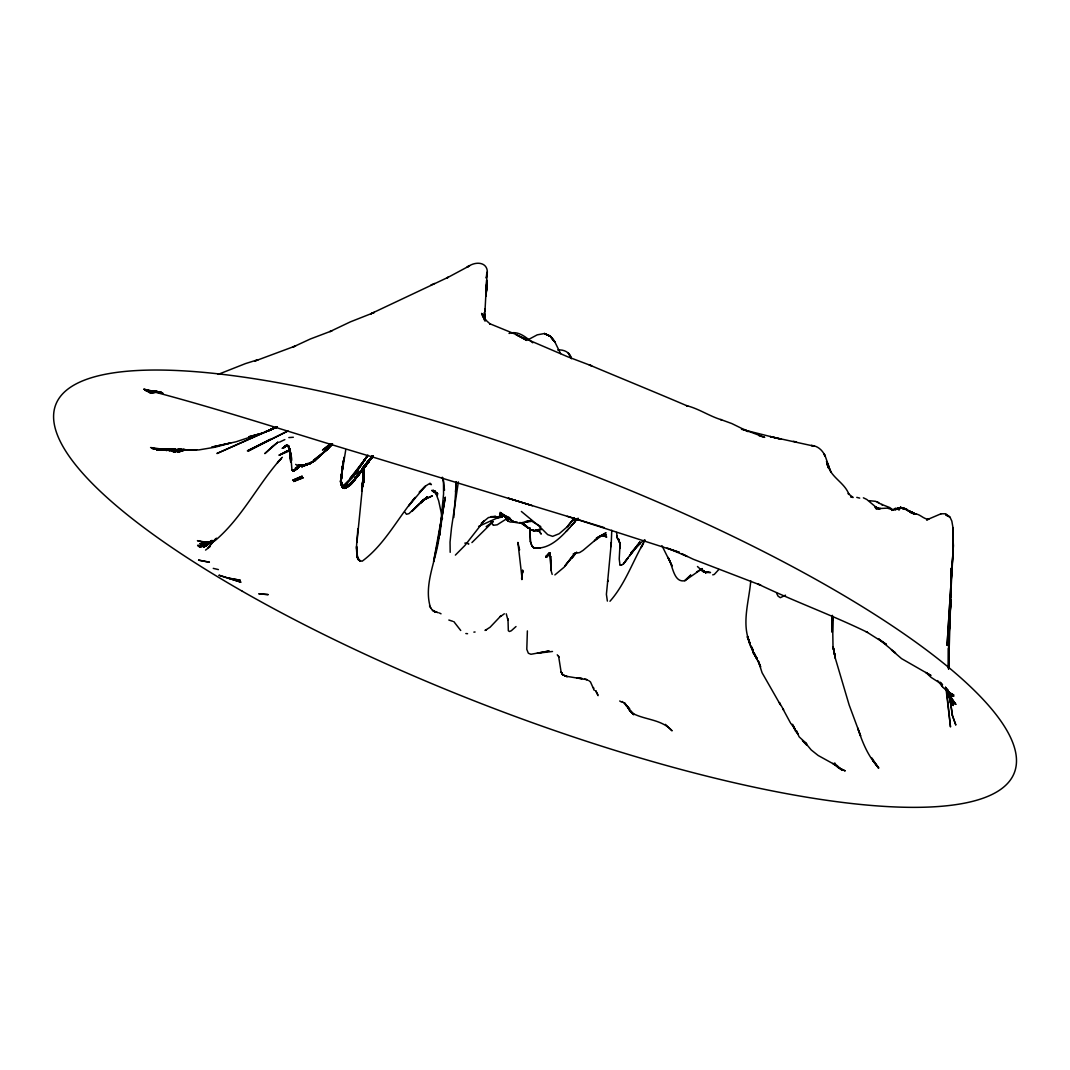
<?xml version="1.0" encoding="UTF-8"?>
<svg xmlns="http://www.w3.org/2000/svg" width="1070" height="1070" viewBox="0 0 1070 1070"><rect width="100%" height="100%" fill="white"/><g stroke="black" fill="none" stroke-linecap="round" stroke-linejoin="round"><path stroke-width="1.5" d="M948.528 667.64L948.528 648.219L948.528 667.907M948.568 668.844L950.668 600.751L948.555 645.999L950.802 599.855L948.408 645.558L950.922 598.518L950.989 569.828M486.703 282.774L486.663 287.442L486.649 280.153L484.991 310.929M948.568 669.124L948.635 646.601M484.496 319.275L484.536 313.777L485.272 320.933M364.054 481.032L364.161 466.48M527.376 630.912L526.801 649.343L528.339 653.222L530.947 654.278L549.204 650.975L537.193 653.248L552.494 651.469M950.922 597.301L951.11 569.2M832.514 616.079L832.313 632.343L832.326 615.932L832.38 620.453M951.23 568.157L950.909 597.1L951.27 569.427M832.514 616.053L833.008 646.748L835.322 658.277L849.152 704.983L860.614 735.879L857.699 728.028C862.42 742.259 868.051 756.557 878.604 767.564L872.665 760.329L878.684 768.313L871.903 758.001M950.882 596.913L951.324 569.12M952.955 528.286L953.316 546.864L947.057 645.263M341.704 478.731L341.771 476.685M363.827 481.821L364.108 466.868L362.703 486.061L364.027 466.573M950.869 596.819L951.377 568.825M950.855 596.739L951.444 568.544M484.71 319.034L485.071 308.949M486.663 286.559L486.275 292.979L486.703 283.697L486.021 296.377M951.377 568.331L950.682 596.07L953.263 547.465M364.067 466.854L363.626 482.57L364.067 467.055M832.674 616.44L832.259 631.862M948.622 647.31L950.013 604.042M363.425 483.319L364.027 467.403M611.05 546.61L611.331 542.329L607.626 581.706L607.787 580.341M363.987 467.577L363.225 484.041L363.987 467.764M486.449 290.732L486.676 285.583L486.368 291.856M611.772 530.252L611.197 544.282M363.038 484.737L364.041 466.426L362.864 485.419L364.041 466.293M356.912 542.517L364.308 468.406M357.755 528.647C357.661 538.879 354.705 549.953 358.383 559.824L362.075 561.268C384.424 544.911 397.545 518.415 415.213 497.389L408.646 505.936L425.231 486.181L419.253 492.307L426.248 485.606L428.923 483.907L431.397 484.616L429.966 483.145M947.11 645.21L953.303 547.051M619.811 548.482L620.212 542.383M486.529 289.622L486.596 288.525M620.078 543.119L619.222 558.995L619.985 565.013M455.486 491.892L456.248 482.022M371.812 457.719L364.014 466.787L362.409 487.291L364.054 467.349M363.894 468.901L362.155 488.401L364.094 467.577M522.454 571.019L521.852 579.592L522.494 571.273M456.435 481.634L453.787 517.546M522.441 571.126L521.892 577.038L517.907 542.41L519.111 547.974M364.094 467.51L361.78 490.354L364.215 468.165M341.103 476.591L340.608 481.299L341.718 485.339L343.778 486.462L347.763 483.948L342.507 486.328L340.875 483.506L342.815 464.661L340.875 483.506L342.494 486.315L346.038 486.128L342.868 486.703L341.263 482.289L342.494 486.315L345.449 486.261L342.868 486.703M486.248 278.053C491.237 263.006 477.742 259.97 468.165 266.497L469.61 265.801M522.454 571.5L521.785 577.733L522.641 570.23M342.815 464.661L340.782 483.105L342.614 486.368L345.984 485.044L342.507 486.328L340.942 483.693L342.734 486.409L346.158 484.951L342.614 486.368L340.835 483.306L342.387 486.261L345.811 485.125L342.387 486.261L340.608 481.299L341.771 485.512L340.608 481.607L345.717 450.082M439.556 535.441L443.568 493.992L443.488 482.022L442.338 477.594M361.633 491.21L364.201 468.272M486.288 277.799L486.877 272.275L486.73 286.359L486.689 281.878M345.757 487.947C357.139 479.775 364.228 466.721 372.868 455.927L353.836 480.738C351.401 486.221 341.25 491.959 340.635 482.169L343.229 461.758L340.701 482.664L342.092 486.034L344.125 487.492L341.878 485.593L341.397 483.252L342.494 486.315M522.615 570.363L521.625 578.549L522.588 570.778M343.069 462.762L340.635 482.169L341.999 485.927L344.888 486.355L342.146 485.887L340.661 482.423L342.092 486.034L344.232 487.532L342.039 486.128L344.353 487.572L342.106 486.302L344.66 487.652L342.159 486.476L344.473 487.612M607.72 580.97L606.396 594.318L607.372 601.086M439.676 535.374L444.237 500.8L438.218 539.481L445.321 497.149L433.577 561.589L439.355 534.278C437.443 558.179 422.77 584.113 430.662 608.068M486.248 287.522L486.904 283.189L486.409 286.345M344.058 457.238L340.608 480.978L341.664 485.151L343.898 487.398L341.878 485.593L341.785 482.49L341.771 485.205L343.269 487.024M750.739 580.836C749.134 601.3 741.082 623.997 750.204 643.725L747.288 636.73L750.083 644.595L747.622 636.302L750.07 645.183L753.494 652.366L751.314 646.32M458.361 481.915L451.527 527.751L450.042 542.075L450.189 552.334M644.916 540.51L641.077 547.666L643.337 543.306C632.276 562.539 624.827 584.541 609.967 601.26M549.07 553.484L547.425 556.226L549.137 553.471L550.609 556.774L549.124 553.123L550.448 556.774L550.943 570.123L552.187 574.403M548.455 554.26L546.77 556.948L548.589 554.233M344.634 485.392L354.157 475.294L367.237 456.328L353.688 475.802L344.192 485.178L353.22 476.27L365.218 459.284L351.709 477.648L367.679 455.499M353.22 476.27L367.679 455.499L357.821 469.061M367.291 455.766L358.905 468.071L350.117 478.29L368.04 455.245M365.9 458.294L366.569 457.305M548.883 553.484L546.208 557.35L549.164 553.605M366.622 463.939L372.467 456.141L365.418 464.915L369.03 460.795M360.603 471.375L356.591 476.337L372.708 456.168L361.994 469.422M356.444 477.434L372.427 456.529L357.848 475.602M366.248 464.327L372.494 456.462L353.836 480.738M373.029 456.047L350.692 484.335L372.801 455.994L361.968 470.72M370.822 458.829L372.413 456.609L369.632 460.22M365.392 465.316L370.22 458.602M370.768 458.455L372.708 455.753L369.551 459.726L371.317 457.371M365.86 465.637L353.434 481.219L372.654 455.82L369.712 459.552L371.638 457.278M372.748 456.061L351.896 483.025L363.466 468.901L348.967 485.967L344.5 488.442L347.483 487.024L359.105 474.411L347.483 487.024L343.51 488.294L346.198 487.572L357.153 476.565L355.36 478.37M367.01 463.149L361.981 469.034L372.44 456.101L369.993 459.271L371.932 456.877M358.129 475.24L372.494 455.994L369.391 459.685M364.977 466.854L372.44 456.529M368.454 462.12L367.278 463.738L372.815 455.967L361.205 471.857L372.561 456.328L360.817 472.111L355.267 477.487M361.847 469.436L372.333 456.248L369.351 459.806L371.29 457.345M363.038 469.382L372.668 456.194M362.503 470.064L372.36 456.622M361.981 470.185L372.534 455.994L366.194 463.671M359.413 473.555L372.654 455.981M216.448 538.156L208.182 547.599L215.15 539.226M357.286 476.351L370.193 459.552M369.805 459.819L372.654 456.154M356.163 477.795L368.949 461.317M355.735 478.343L368.321 462.186M365.606 464.768L367.532 462.307L365.418 464.968M369.458 459.846L372.347 456.141M355.467 478.691L367.705 463.069M576.008 552.909L565.013 565.803L574.884 553.15L564.091 567.22L554.875 574.924M366.074 463.912L368.067 461.384M354.906 479.387L367.398 463.497M354.638 479.734L367.09 463.925L354.371 480.069M575.82 552.815L571.5 558.313L575.994 552.789M369.163 460.26L356.591 476.337M354.103 480.403L366.475 464.795M365.686 464.621L367.639 462.186M574.376 517.933L567.314 526.654L574.175 518.589M366.114 463.751L368.053 461.317M365.258 466.48L352.913 481.848L364.656 467.296M568.183 525.691L574.229 518.188M365.178 465.236L368.067 461.651L365.191 465.183M364.857 465.624L361.941 469.195L369.15 460.461M361.874 469.262L371.343 457.666M549.03 553.457L545.834 557.309L549.632 552.989M366.261 464.367L368.107 462.146M372.373 456.248L366.248 463.551L370.233 458.95M361.78 469.275L368.08 461.745M297.741 467.884L293.822 470.706L291.976 470.198L290.585 453.252M362.088 468.887L369.31 460.408M365.953 464.38L361.834 469.182L368.454 461.571M365.739 464.661L368.735 461.183M299.332 466.038L297.487 468.165L299.774 465.49L293.822 470.706L299.76 465.677M359.493 472.057L357.474 474.157L359.547 471.83M530.439 541.607L531.964 546.021L534.238 548.067L539.989 548.174L534.037 547.907C548.937 549.766 560.519 537.809 569.655 527.67M573.801 522.909L574.938 521.598L571.393 525.651L578.121 518.174M576.101 552.789L572.142 557.35L576.275 552.735M369.725 460.354L363.118 467.59M569.093 528.326L574.938 521.598M292.19 470.359L294.21 470.613L299.239 466.172L295.36 468.031M282.333 457.291L277.424 462.895L281.263 458.334C258.017 484.242 242.596 516.85 216.073 539.775C210.736 544.897 203.594 542.169 197.428 540.658L209.132 542.851M299.078 466.333L294.21 470.613L297.259 468.419M210.188 542.062L206.844 545.031L199.528 546.997L205.935 545.606L210.696 541.728L204.704 546.182L198.07 545.82L203.648 546.342L207.981 544.189L210.482 541.567M299.266 466.159L294.13 470.653L292.137 470.332C296.992 471.99 298.343 463.791 303.626 464.968L298.864 466.52L295.641 469.101L299.306 466.199L295.4 468.379L299.587 465.972L296.136 469.262L299.279 466.105L295.534 468.914L300.188 465.584M210.415 541.928L204.838 543.346L211.392 541.901L204.611 543.266L211.017 542.169L203.434 542.61L210.322 542.557L205.507 545.834L210.095 542.343L205.935 545.606L199.033 546.636L205.092 546.034L210.603 541.46L204.397 546.636L210.415 542.075L205.079 543.413L212.703 540.738L206.095 543.52L200.09 543.734L206.644 543.453L209.386 541.701L206.938 543.399M299.025 466.44L293.983 470.706L292.137 470.332L293.916 470.706L296.738 468.914L293.916 470.706L292.083 470.305M357.447 474.197L359.547 471.91L357.367 474.037M566.271 531.389L568.531 528.928M210.295 541.861L204.049 546.69L210.001 542.102L204.33 546.275L197.602 545.379L203.648 546.342L209.519 542.437M718.866 569.467L714.292 574.429L712.727 574.857M576.356 552.588L572.597 556.654L576.596 552.481M210.054 541.982L203.982 546.342L209.773 542.156M549.606 552.936L545.727 557.069L550.074 552.722L545.687 556.667L549.338 553.591M357.621 474.063L360.55 470.974M331.927 444.585L314.486 460.876L309.324 463.778L314.794 460.662L328.343 448.33L314.794 460.662L309.524 463.791L305.231 464.647L309.778 463.711L315.142 460.341L309.778 463.711L305.311 464.968L309.778 463.711L315.543 459.926M299.613 465.758L296.35 469.182L299.413 466.065M332.596 443.823L326.858 449.828L332.288 444.17M331.901 444.465L326.23 450.296L313.416 460.394L326.23 450.296L332.061 444.331M344.406 485.325L353.688 475.802M348.579 485.098L353.889 479.694M412.378 510.938L419.534 503.689L408.994 513.613L406.466 514.269L404.834 512.142M362.222 468.861L364.415 466.654M332.288 443.93L325.494 450.751L332.088 444.13M364.014 466.787L365.98 464.835L362.743 467.884L364.91 465.891M412.565 510.711L426.596 497.363L420.283 503.034L426.769 497.403L420.657 502.592L426.957 497.43L420.951 502.231L427.09 497.443L421.446 501.576L427.318 497.47L421.861 501.041L432.374 495.838L424.897 498.954M325.186 450.911L332.275 443.876M209.747 541.928L205.293 545.085L210.255 541.527L207.099 544.71L209.827 541.955M500.974 615.785L490.033 627.287L485.018 630.431L486.516 629.815M209.733 542.423L203.701 546.73L211.954 540.35M209.987 541.875L207.099 544.71L203.327 546.315M357.42 475.428L372.989 455.78L360.095 472.953L355.467 477.314L359.975 473.087M690.752 575.085L684.787 580.716C673.19 583.056 672.669 564.117 668.014 557.35L672.094 565.936L661.942 545.66M358.37 474.518L360.697 472.258L357.808 475.067M210.496 541.621L203.353 546.757L209.907 542.222M358.223 474.665L360.577 472.405L358.169 474.719M358.116 474.786L360.456 472.539M277.946 461.718L280.046 459.712M690.498 575.259L684.787 580.716L701.265 569.293M299.48 465.918L295.935 469.275L299.252 466.226M355.467 477.314L360.215 472.82M471.923 542.584L493.243 521.505L486.168 526.627M206.697 544.884L210.175 541.647M359.854 473.221L356.684 476.123M210.964 541.554L204.745 546.569L208.824 543.493M357.407 474.01L359.667 471.95M576.717 552.28L573.56 555.116L575.794 553.136M299.172 466.199L295.775 469.222L300.028 465.57M420.109 503.221L426.689 497.389M500.867 616.253L504.344 613.792M516.007 626.538L511.299 630.752L509.467 631.514L508.33 630.738L507.982 618.834L507.956 620.159L506.244 613.792M206.309 545.005L210.255 541.527M500.038 616.601L500.506 616.186M210.081 542.129L206.376 545.339L210.696 541.728M355.641 477.113L358.611 474.545M567.515 526.547L559.195 533.729L552.615 536.351L547.706 534.639L539.922 526.881M785.514 595.174L780.351 597.675L778.024 596.097L776.553 593.141M455.379 555.103L464.888 545.486L484.349 520.555L481.286 523.39L488.442 517.559L495.704 516.395L490.916 516.69L499.088 517.425L503.341 515.513L496.841 517.385L504.88 515.526M330.55 443.823L322.498 450.082L330.403 443.943M205.574 550.087L210.242 546.489M355.293 477.166L357.554 475.535M507.688 518.121L497.189 524.795L493.364 525.29M284.58 447.006L286.867 445.428L283.55 447.648L287.014 445.361L282.881 448.009L286.399 445.749M286.145 445.936L283.376 447.741L286.84 445.481L282.413 448.25L286.586 445.628M298.985 466.319L295.454 468.673L299.6 466.052M502.913 515.513L499.088 517.425L495.744 517.144L500.64 517.305L504.558 515.085M287.094 445.321L283.216 447.835L286.666 445.601M501.964 516.783L504.224 515.272M501.616 516.97L503.997 515.406M287.215 445.281L282.253 448.317M503.622 515.553L501.054 517.184L503.729 515.499M286.145 445.949L282.721 448.103L286.854 445.508M341.25 481.995L341.49 484.897L343.778 486.462L347.041 484.416L343.243 486.476L341.49 484.897L341.21 481.767M644.822 539.721L636.623 545.954L640.074 543.48L630.966 552.842L639.86 542.945L629.575 555.852L639.994 541.835L623.462 563.756L628.291 557.791C625.629 559.436 624.104 566.057 620.092 565L621.295 565.12M696.583 571.968L702.254 568.571M299.747 466.319L298.918 466.547L303.84 464.688L299.078 466.587L302.984 464.714M208.463 543.827L204.33 546.275L198.538 546.248L205.092 546.034L209.533 542.905L203.34 542.53M500.238 517.372L503.983 515.165L497.764 517.746L500.64 517.305M208.998 541.982L205.828 543.52L208.449 542.222M891.658 510.417L895.162 508.41L899.429 509.775L895.256 508.531L899.897 508.785L895.282 508.879L900.351 507.902L895.269 509.133L900.512 507.661L895.242 509.427L900.632 507.474L895.202 509.788L900.739 507.367L903.388 508.959L900.953 507.635L903.963 508.036M208.81 541.995L206.095 543.52L199.916 543.533M302.235 466.373L307.558 463.484L302.074 466.44L307.277 463.885L302.048 466.44L298.49 465.142L302.007 466.44L311.263 462.227L305.819 465.276L298.57 466.012M422.061 500.773L425.084 499.115M528.794 339.364L537.234 334.843L544.483 333.532L550.194 336.127L554.768 341.745L560.586 353.635M280.179 454.763L287.496 450.858M307.451 463.644L302.114 466.426L307.451 463.644L302.168 466.413L307.411 463.698L302.181 466.4L298.503 465.062M287.629 450.684L278.949 455.258L290.385 450.577M573.266 553.792L579.659 552.561L583.056 550.395L596.926 538.678L594.438 540.751L606.061 532.74L596.324 538.103L602.223 535.401L606.382 534.933L599.655 536.083L602.223 535.401L606.743 537.033L603.574 535.655M299.279 466.56L303.037 464.701M497.162 518.04L478.611 526.386M279.484 442.137L284.834 439.609M469.382 265.908L447.14 277.839L448.276 277.237L370.728 313.818L374.299 312.427L350.331 321.883L329.935 331.58L331.981 330.79L310.434 338.949L293.126 346.961L295.628 345.904L254.74 361.112L258.084 359.667L245.538 363.573L218.16 374.38M301.927 466.426L298.517 464.741L301.927 466.426L307.143 464.059L301.954 466.44L306.876 464.38L301.874 466.413L298.503 464.982L301.954 466.44L306.943 464.3L301.9 466.426L298.503 464.982L301.981 466.44L307.077 464.139L301.981 466.44L298.517 464.647M940.998 513.787L945.733 513.787L949.638 516.904L945.813 514.964L949.866 516.863L951.832 521.103L952.995 527.818L953.303 546.235M275.244 427.639L216.916 453.519L274.736 427.719M205.828 543.52L208.77 542.196M941.052 513.76L926.553 519.94L928.854 519.217C923.009 519.405 919.451 512.757 913.459 514.055L916.014 514.028L910.089 512.343L913.018 512.717L907.133 510.283L909.58 511.567L907.146 509.467L904.11 509.186L906.825 509.628L904.203 508.103M467.47 266.791L468.673 266.256L467.242 266.885M277.331 426.689L263.033 432.935L248.788 436.801L261.655 433.377M265.186 432.039L276.381 427.144M276.154 427.251L265.547 431.879L276.729 427.037M277.29 426.917L265.922 431.705L276.421 427.264M277.237 426.863L266.109 431.611L276.715 427.131M276.969 426.97L266.296 431.518L275.966 427.425M277.13 426.917L266.483 431.437L277.304 426.85M575.031 519.873L577.853 518.683M431.009 284.954L434.661 283.456M574.643 519.9L577.653 518.696M705.652 572.611L703.364 571.286L705.678 572.597L703.364 571.367L705.718 572.57L707.805 571.795L705.585 572.624L701.532 569.267L703.458 571.674L706.039 572.169L703.431 571.661L701.545 569.133M298.918 466.547L303.773 464.781L298.891 466.533L295.654 464.38M310.073 463.511L305.605 465.289L301.593 465.477L305.819 465.276L310.808 462.775L305.819 465.276L298.664 466.279L301.539 465.891M869.509 500.707L875.568 501.322L882.416 504.826L881.8 504.438M574.617 520.421L577.613 519.418M185.458 449.801L177.593 452.316L185.418 449.855M298.771 466.44L303.559 465.049L298.69 466.346L303.118 465.584M574.844 520.194L577.733 519.311M260.318 433.738L235.975 441.816L211.82 447.086L230.839 442.94L215.351 447.126M181.365 450.029L174.932 451.848L181.245 450.082M180.736 449.988L174.343 451.741L180.629 450.042M504.572 515.579L496.199 517.091L504.759 515.713M179.813 449.935L173.447 451.58L179.747 449.962M530.961 520.608L519.766 523.177L514.309 522.267L500.078 512.369L509.962 519.258L499.998 513.52L510.216 519.097M531.202 520.555L525.718 521.906L531.924 520.956L525.464 521.638L531.001 521.491M180.455 449.494L172.564 451.42L180.616 449.48M215.164 447.18L198.886 449.908L180.95 450.216L164.967 448.999L183.291 450.149L166.96 449.774L184.174 449.774M179.827 449.467L171.962 451.313L179.987 449.454M179.519 449.373L171.374 451.206L180.79 449.226M509.039 333.452C518.241 330.229 526.146 337.465 532.78 342.801M473.876 632.129L475.067 632.009M502.325 515.299L503.047 515.165M504.117 515.78L501.161 516.355L504.291 515.967M173.781 449.881L168.966 450.778L173.795 449.922M286.145 445.615L287.843 445.775L285.944 445.642M341.999 485.927L345.65 485.191L342.293 486.195L340.782 483.105L342.935 463.725L340.701 482.664L342.186 486.128L345.342 485.312L342.092 486.034L345.182 485.352L341.999 485.927L341.263 482.289M156.715 392.088L150.201 393.225L156.688 392.155M174.477 449.159L166.224 450.376L174.53 448.985M174.156 449.159L165.917 450.35L175.707 448.972M540.952 529.797L534.438 530.733L540.938 529.048L534.264 530.787L531.202 530.038M346.198 487.572L343.109 488L342.494 485.686M175.373 448.985L165.609 450.309L175.48 448.945L170.571 449.427M175.146 448.959L165.288 450.283L174.999 449.012M167.95 449.828L164.66 450.243L185.23 449.627L168.017 449.988L174.624 449.935M171.106 449.454L174.33 449.052M876.196 508.718L887.311 508.13L893.998 510.216M167.294 449.815L164.018 450.216L184.695 449.708L157.531 449.935L174.236 448.892M504.037 515.887L500.827 516.248L503.836 516.168M464.808 543.132L466.226 542.971M170.531 449.52L175.253 449.066M167.829 449.52L161.41 450.149L167.883 449.708M876.143 508.758L880.316 508.344M156.915 391.687L149.051 392.436L156.996 391.473L146.643 391.058L156.166 391.7M156.554 391.459L147.861 391.714L157.41 391.353M343.778 486.462L341.811 485.419L340.608 480.978L343.403 460.702L340.608 481.607L341.918 485.807L344.005 487.452L341.932 485.78L341.785 482.329M288.82 437.577L293.34 437.255M177.593 449.039L180.83 448.811M298.61 466.172L302.743 465.985M167.121 449.534L158.815 450.042L167.04 449.56M167.789 449.454L158.173 450.002L168.017 449.48M171.294 449.306L174.584 449.119M705.518 572.49L710.507 572.544L707.899 571.995M177.794 449.774L180.977 449.627L169.782 450.122L153.277 448.999L174.865 449.788M517.144 522.026L510.296 522.053L508.009 521.117L504.679 516.021L508.357 521.13L505.053 516.93M183.839 449.641L168.177 450.015L151.886 448.37L169.782 450.122L184 449.641L168.177 450.015L150.576 447.527M168.017 449.988L183.826 449.641M167.856 449.975L185.07 449.654M185.056 449.654L167.562 449.908M175.56 449.721L156.902 449.868L175.212 449.748M505.16 515.994L500.533 516.034L505 516.195M167.254 449.855L184.361 449.761L156.594 449.815L196.653 449.788L178.81 449.828M534.104 547.987L531.964 546.021L534.157 548.041L540.189 548.094L534.157 548.041L531.964 546.021L530.546 542.222M342.239 485.018L342.748 487.599L345.623 487.679L343.109 488L342.36 485.151M342.173 484.723L342.547 487.291L345.423 487.693L342.708 487.545L345.556 487.693L342.708 487.545L345.423 487.693L342.587 487.358L342.173 484.79L342.627 487.412L345.222 487.706L342.199 486.556L344.593 487.639M465.851 633.534L467.563 633.707M557.724 349.997C563.716 349.328 570.123 352.244 571.433 358.611M287.669 445.749L285.142 445.535C292.685 445.936 289.609 456.515 290.759 461.09C294.919 461.745 283.523 434.246 290.251 450.523L288.245 446.096L290.251 450.952L288.352 446.284L290.264 451.366L288.472 446.444L290.291 451.754L290.906 459.873C287.482 438.285 288.994 443.742 290.813 460.501L290.358 452.449L288.726 446.738L287.322 445.668L288.86 446.859L290.425 452.757L290.706 461.625L290.492 453.025L290.692 462.106M504.853 515.967L500.292 515.673L506.805 516.716M342.667 487.479L345.49 487.693L342.627 487.412L342.199 484.817M157.491 391.66L146.042 390.724L161.624 392.409M161.53 392.356L145.44 390.376L162.319 392.851L144.851 390.002L163.001 393.305L143.701 389.172C219.952 408.86 294.718 433.925 370.233 456.288L568.812 516.77L679.33 552.307L666.984 548.094M533.876 530.439L531.028 530.051L523.859 523.926L528.165 528.072L521.077 522.936M434.567 491.892L431.745 490.394L436.533 493.484M342.507 487.224L345.289 487.706L342.507 487.224L342.146 484.63M850.596 496.975L853.138 497.496L848.162 493.537L848.965 494.487C844.551 482.048 829.558 476.993 827.779 463.671L830.28 470.693L825.558 457.064C823.178 450.978 818.336 445.882 811.368 445.428L814.083 446.163L770.119 436.547L781.341 439.275L741.47 429.297M793.311 441.308L796.441 441.937M507.34 516.623L500.118 515.152L509.561 517.733M213.264 568.371L218.427 569.588M703.405 571.594L706.106 572.076L703.458 571.674L701.505 569.762L704.033 571.153L701.612 570.31L697.466 566.511M856.789 497.376L859.691 498.112M448.838 620.038L452.677 621.282M701.706 570.35L704.154 570.965M584.554 679.049L586.828 679.637L565.107 676.079M344.968 487.693L342.333 486.863M759.031 435.717L764.689 437.362L743.797 429.498L748.211 431.584L731.76 423.533L720.698 419.52L721.568 419.828C709.343 416.203 698.804 408.633 686.365 405.597L687.823 406.159C655.321 392.235 622.62 378.954 590.065 365.231L591.67 365.82M438.178 612.762L432.414 610.395L429.498 605.914M875.059 507.541L879.941 508.999L875.166 506.739L877.266 508.25L866.78 499.463L863.383 497.817M509.561 517.693L500.024 514.443M567.327 516.328L604.149 527.577M532.405 505.695L508.357 498.219L530.8 505.214M468.419 543.654L467.215 543.252L468.834 543.975M537.809 530.947L535.308 530.024L538.839 531.375M866.018 631.741L867.543 632.397C831.644 614.889 793.98 601.353 758.015 584.019L760.837 585.236L693.199 559.222L681.403 553.605L687.261 556.52M433.39 491.812L436.493 493.016M591.335 365.699L589.075 364.75M519.873 522.481L523.658 523.992L528.098 527.804L520.996 522.909M686.191 555.999L668.161 548.482M437.068 493.136L433.31 491.545L437.804 493.711M441.027 613.805L439.369 612.963M562.967 674.795L567.287 676.695L562.793 674.889L561.161 672.08M586.841 679.771L587.938 680.252M877.387 502.057L878.684 502.646M499.998 514.015L510.497 518.856M590.306 365.325L567.354 356.631L516.141 334.683L526.881 340.434L515.392 334.201L489.766 323.715L490.528 324.317L485.432 319.743L481.594 313.376L485.7 320.318L481.941 313.791L482.971 317.429M631.942 712.928C644.621 720.15 661.514 718.973 672.067 730.823L665.38 724.377M436.881 493.15L433.189 490.903L437.536 494.126M948.007 691.862L953.704 695.045L948.007 691.862L942.603 687.034L940.343 682.647M589.008 680.814L590.466 681.924L594.291 690.431M619.704 700.997L621.831 702.214M627.368 706.347L629.722 710.534L633.841 714.599L630.217 710.44M530.626 520.582L540.765 526.547M881.934 504.518L889.772 507.568L892.915 509.895M867.034 632.196L886.468 644.461L878.323 638.683L895.563 652.954L891.404 649.971M832.968 763.378L835.295 764.943L818.149 755.473L811.247 749.963L805.723 743.369M945.572 688.01L948.287 692.049L953.584 696.062L948.194 691.969M453.814 621.59L460.729 630.484M953.544 696.356L948.221 691.982L945.746 687.809L948.394 693.895L945.893 687.863M948.234 691.982L953.557 696.276M833.062 763.632L838.131 767.538L845.233 770.922L838.332 767.578L841.996 770.106L836.78 765.264M521.384 511.473L540.216 527.069M437.523 493.979L433.109 490.14L437.443 495.504L434.955 490.796L438.66 500.773L442.485 518.509M629.802 710.627L633.721 714.452L629.882 710.64M625.816 705.344L629.748 708.995L622.325 701.492M806.606 745.054L802.447 740.601L806.753 743.837L799.156 736.855L797.056 732.335M892.273 650.6L901.542 658.612L930.967 675.491L925.911 672.482L931.101 677.39L942.563 684.76L940.356 682.486M616.574 532.459L617.35 538.25L619.289 540.337M630.123 710.52L633.788 714.573M782.892 709.062L783.641 709.932L779.401 702.562L780.244 704.675M937.574 680.573L942.496 686.619L940.262 682.352M617.443 538.304L619.236 540.577M490.862 521.491L492.855 524.755M780.03 704.14L762.094 672.762L758.349 661.22M619.155 542.463L618.447 538.972M538.852 530.707L541.233 534.09L538.424 530.024M557.256 654.786L558.072 656.004M624.693 702.736L629.668 710.346L627.341 706.24M562.7 674.568L561.108 672L558.593 656.124L558.888 657.221M790.369 722.731L783.16 709.383M945.479 687.422L948.368 692.317L945.612 687.355M834.747 762.923L836.272 765.518M953.37 701.773L949.184 694.296L949.505 695.219M949.117 694.243L953.357 701.679M571.26 358.33L568.304 352.966L571.367 358.53M945.626 687.488L948.394 692.731L945.746 687.488M595.843 690.886L597.836 694.711M619.115 541.206L617.591 538.197L619.089 541.38M793.231 725.514L795.037 729.192L790.797 723.32M595.749 690.832L598.063 695.66M796.441 730.529L798.18 734.435L795.05 730.409L792.629 724.283M950.147 696.717L953.263 703.859M950.16 696.757L953.25 704.127L949.558 695.326L953.223 705.558L950.026 696.557M949.585 695.353L953.25 704.18M442.164 477.34L443.381 480.39L442.472 477.514M946.896 690.244L948.528 694.483L955.657 704.301L949.103 694.243L952.394 715.201L949.438 694.096M758.483 661.166L760.636 666.904L754.069 652.847L757.078 659.615L753.708 653.355L757.239 658.638L753.494 653.409L752.384 648.634M519.217 548.535L519.645 549.833M751.207 646.186L753.441 653.061L752.357 648.46M947.98 690.083L949.317 694.657M827.966 466.426L826.682 462.026L828.287 467.75M948.073 690.163L949.371 694.871M828.274 467.657L826.548 461.25L828.126 467.496M593.516 687.528L593.73 688.505M341.156 481.273L341.825 484.349M618.46 538.745L619.062 541.554M443.181 478.638L444.505 490.314M356.912 554.501L357.621 557.978L356.591 547.84M341.383 482.65L341.811 485.419L341.263 481.5M949.478 693.494L950.08 698.148L949.464 693.387M950.066 698.79L949.464 693.828M949.464 693.908L950.066 698.737M949.304 693.775L949.999 701.198M946.428 688.879L950.494 726.958L945.947 688.13M949.224 693.507L950.013 701.01M949.157 693.092L949.999 701.398M949.17 693.467L949.986 701.786M484.67 320.759L484.496 317.563L484.549 319.917M529.877 528.206L530.452 541.794L529.877 527.764M952.969 528.085L953.33 546.556M484.202 312.641L484.402 319.863M952.982 527.898L953.316 546.329M832.326 615.317L832.34 616.347M372.494 455.994L365.86 465.035L372.547 455.994M272.262 446.591L264.825 453.613L278.12 442.03L272.262 446.591M639.94 543.453L636.061 547.091L640.074 543.48M426.769 497.403L420.47 502.82L426.903 497.43M426.957 497.43L420.751 502.472L426.997 497.443M427.09 497.443L421.045 502.097L427.184 497.456M209.172 541.714L206.644 543.453L200.264 543.934L206.363 543.493L209.198 541.728M296.938 468.74L294.13 470.653L296.938 468.74M427.318 497.47L421.66 501.308L427.398 497.496M209.265 542.276L204.985 545.045L209.265 542.276M306.354 464.046L302.262 466.359L306.314 464.086M260.853 444.237L248.414 450.965L288.004 430.929L247.371 450.858L270.335 439.369L260.853 444.237M346.332 484.857L343.243 486.476L341.196 484.335L342.734 486.409L346.332 484.857M900.739 507.367L897.931 508.772L900.779 507.327M302.088 476.244L292.658 480.269L302.088 476.244M276.14 427.358L267.032 431.156L276.247 427.331M276.488 427.224L267.42 430.956L276.595 427.197M298.931 479.306L293.568 481.487L303.358 477.675L298.931 479.306M276.582 427.05L270.643 429.231L276.595 427.064M306.702 464.581L301.767 466.306L306.649 464.634M303.693 464.875L298.891 466.533L303.693 464.875M306.582 464.701L301.74 466.279L306.582 464.701M306.475 464.808L301.74 466.279L306.475 464.808M345.49 485.258L342.293 486.195L340.741 482.891L342.186 486.128L345.49 485.258M180.121 449.948L173.755 451.634L180.068 449.975M181.084 449.507L173.153 451.527L181.017 449.547M180.776 449.494L172.858 451.473L180.696 449.534M169.822 449.895L166.532 450.416L169.809 449.922M209.546 542.811L203.541 542.677L209.546 542.811M268.088 594.599L259.034 593.85L268.088 594.599M582.053 678.527L577.131 678.046L582.053 678.527M913.058 512.704L910.115 511.995L912.991 512.731M209.359 562.205L198.619 560.145L209.359 562.205M240.148 580.234L229.167 578.255L240.148 580.234M533.97 530.653L531.308 529.984L534.024 530.72M436.613 612.134L434.607 611.625L436.613 612.134M240.763 582.12L219.136 575.285L240.763 582.12M912.911 512.784L910.115 511.781L912.857 512.811M550.154 336.114L544.603 333.76L550.154 336.114M550.034 336.127L544.483 333.532L550.034 336.127M360.002 561.095L357.099 556.962L356.551 546.422L357.219 557.416L358.651 559.918L357.099 556.962L360.002 561.095M912.817 512.864L910.115 511.594L912.764 512.918M913.205 512.731L915.786 514.336L913.205 512.731M703.806 571.447L701.545 570.163L703.806 571.447M514.523 522.2L509.587 519.284L514.523 522.2M703.712 571.554L701.505 569.922L703.619 571.634M434.366 611.518L432.735 610.301L434.42 611.612M912.416 513.399L910.062 511.259L912.416 513.399M703.578 571.661L701.519 569.374L703.485 571.688M955.657 704.301L953.263 701.545L955.684 704.368M554.728 341.691L550.314 336.354L554.688 341.651M554.648 341.638L550.234 336.167L554.648 341.638M507.822 520.635L504.679 516.021L507.822 520.635M952.929 701.438L948.649 694.483L953.009 701.559M824.796 455.432L824.154 454.349L824.796 455.432M562.713 674.729L561.215 672.094L562.74 674.849M824.636 455.191L825.024 455.9L824.636 455.191M831.029 471.91L830.561 470.987L831.082 472.044M948.394 693.213L946.402 689.04L948.394 693.213M953.276 703.632L950.093 696.516L953.263 703.739M948.408 693.989L945.92 687.916L948.408 694.069M953.223 704.488L949.625 695.42L953.223 704.582M955.751 724.818L952.367 715.415L955.751 724.818M835.295 657.555L833.075 646.989L835.295 657.555M835.282 657.996L833.182 647.082L835.282 657.996M617.042 537.087L616.815 535.789L617.029 537.02M550.943 570.123L550.435 556.387L550.943 570.123M950.013 700.609L949.304 693.989L949.999 701.586L949.237 694.082L950.013 700.609M521.973 577.158L521.785 574.376L521.973 577.158M242.368 591.282A513.426 126.568 21 0 0 1012.447 776.753A513.426 126.568 21 0 0 350.278 398.04A513.426 126.568 21 0 0 242.368 591.282"/></g></svg>
